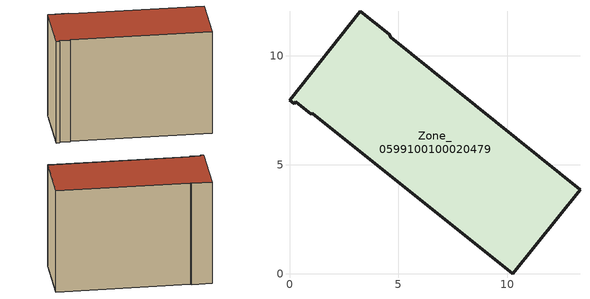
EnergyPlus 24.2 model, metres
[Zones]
Zone_0599100100020479
 floor ground (C_G): 13.33,3.86 10.24,0 1.04,7.36 1.01,7.31 0.28,7.89 0.21,7.79 0,7.97 3.25,12.04 4.57,10.99 4.64,10.86 z0.5
 wall outside (C_F): 0.28,7.89 1.01,7.31 1.04,7.36 10.24,0 13.33,3.86 4.64,10.86 4.57,10.99 3.25,12.04 0,7.97 0.21,7.79 0.28,7.89 z0.5:9.75
 roof outside (C_R): 10.24,0 13.33,3.86 4.64,10.86 4.57,10.99 3.25,12.04 0,7.97 0.21,7.79 0.28,7.89 1.01,7.31 1.04,7.36 z9.75
[BUILDING]
Pand.0599100100020479: North Axis=0; Terrain=City; Loads Convergence Tolerance Value=0.04; Temperature Convergence Tolerance Value=0.4; Solar Distribution=FullExterior; Maximum Number of Warmup Days=25; Minimum Number of Warmup Days=1
[Site:Location]
Rotterdam.The.Hague.AP_ZH_NLD Design_Conditions: Latitude=51.96; Longitude=4.45; Time Zone=1; Elevation=-4.5
[SITE:GROUNDTEMPERATURE:BUILDINGSURFACE]
18, 18, 18, 18, 18, 18, 18, 18, 18, 18, 18, 18
[MATERIAL] Thermal Absorptance=0.9; Solar Absorptance=0.7; Visible Absorptance=0.7
Name | Roughness | Thickness | Conductivity | Density | Specific Heat
G.TC.2015-2018 | MediumSmooth | 0.15 | 0.0428571 | 540 | 1210
F.TC.2015-2018 | Rough | 0.3 | 0.0666667 | 1920 | 840
R.TC.2015-2018 | MediumRough | 0.2 | 0.0333333 | 1500 | 1000
[CONSTRUCTION]
C_G: G.TC.2015-2018
C_F: F.TC.2015-2018
C_R: R.TC.2015-2018
[ZONE]
Zone_0599100100020479: Type=1; Multiplier=1; Ceiling Height=Autocalculate; Volume=Autocalculate; Floor Area=autocalculate; Part of Total Floor Area=Yes
[ZONEINFILTRATION:DESIGNFLOWRATE]
Infil_Zone_0599100100020479: Zone or ZoneList or Space or SpaceList=Zone_0599100100020479; Schedule=AlwaysOn; Design Flow Rate Calculation Method=Flow/Area; Flow Rate per Floor Area=0.0015; Constant Term Coefficient=1; Temperature Term Coefficient=0; Velocity Term Coefficient=0; Velocity Squared Term Coefficient=0
[HVACTEMPLATE:ZONE:IDEALLOADSAIRSYSTEM]
Zone_0599100100020479: Maximum Heating Supply Air Temperature=50; Minimum Cooling Supply Air Temperature=13; Maximum Heating Supply Air Humidity Ratio=0.0156; Minimum Cooling Supply Air Humidity Ratio=0.0077; Heating Limit=NoLimit; Cooling Limit=NoLimit; Dehumidification Control Type=ConstantSensibleHeatRatio; Cooling Sensible Heat Ratio=0.7; Dehumidification Setpoint=60; Humidification Control Type=None; Humidification Setpoint=30; Outdoor Air Method=None; Outdoor Air Flow Rate per Person=0.00944; Outdoor Air Flow Rate per Zone Floor Area=0; Outdoor Air Flow Rate per Zone=0; Demand Controlled Ventilation Type=None; Outdoor Air Economizer Type=NoEconomizer; Heat Recovery Type=None; Sensible Heat Recovery Effectiveness=0.7; Latent Heat Recovery Effectiveness=0.65
[ZONECONTROL:THERMOSTAT]
ThermostatControl_Zone_0599100100020479: Zone or ZoneList=Zone_0599100100020479; Control Type Schedule=DualSetpointControlType; Control 1=Thermostat_Zone_0599100100020479; Temperature Difference Between Cutout And Setpoint=0
[THERMOSTATSETPOINT:DUALSETPOINT]
Thermostat_Zone_0599100100020479: Heating Setpoint Temperature Schedule=HeatingSetpoint_Zone_0599100100020479; Cooling Setpoint Temperature Schedule=CoolingSetpoint_Zone_0599100100020479
[SCHEDULE:COMPACT]
HeatingSetpoint_Zone_0599100100020479: Through: 12/31, For: AllDays, Until: 24:00, 21
CoolingSetpoint_Zone_0599100100020479: Through: 12/31, For: AllDays, Until: 24:00, 24
DualSetpointControlType: Through: 12/31, For: AllDays, Until: 24:00, 4
AlwaysOn: Through: 12/31, For: AllDays, Until: 24:00, 1
